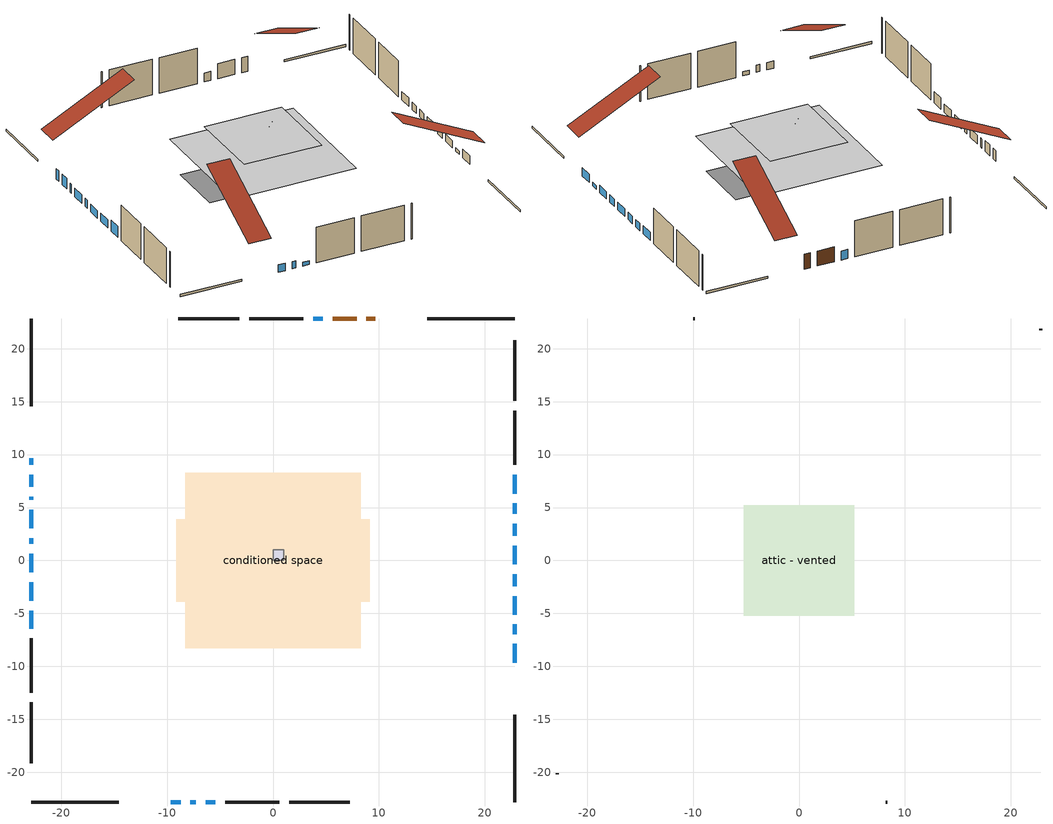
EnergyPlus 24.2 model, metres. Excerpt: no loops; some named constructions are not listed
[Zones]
central ac and furnace airloop ret air zone
 floor adiabatic (AdiabaticConst): 0,0 0,1 1,1 1,0 z0
 wall adiabatic (AdiabaticConst): 0,1 0,0 1,0 1,1 0,1 z0:1
 ceiling adiabatic (AdiabaticConst): 1,0 1,1 0,1 0,0 z1
conditioned space
 floor outside (Floor1 construction): -0.96,-0.96 -0.96,0.96 0.96,0.96 0.96,-0.96 z0
 floor adiabatic (AdiabaticFloorConstruction): -8.29,-8.29 -8.29,8.29 8.29,8.29 8.29,-8.29 z2.44
 floor foundation (Slab1 construction): -9.13,-3.9 -9.13,3.9 9.13,3.9 9.13,-3.9 z0
 wall outside (RimJoist1 construction): 22.8,22.8 14.55,22.8 / -22.8,-22.8 -14.55,-22.8 / -22.8,22.8 -22.8,14.55 / 22.8,-22.8 22.8,-14.55 z0:0.3
 wall outside (AdiabaticWallConstruction 1): 9.63,22.8 8.82,22.8 / 7.89,22.8 5.65,22.8 z0:2.03
 wall outside (AdiabaticWallConstruction): 22.8,-9.63 22.8,-7.88 / -22.8,4.79 -22.8,3.03 / 22.8,6.32 22.8,8.1 / -22.8,-2.04 -22.8,-3.82 z0:1.14; -22.8,9.63 -22.8,9.02 / -22.8,8.09 -22.8,6.95 z0:1.45; 22.8,-6.95 22.8,-6.03 z0:0.46; -22.8,6.02 -22.8,5.72 / 4.72,22.8 3.79,22.8 z0:1.22; 22.8,-5.11 22.8,-3.35 / 22.8,-2.43 22.8,-1.28 / 22.8,-0.35 22.8,1.4 / -9.63,-22.8 -8.72,-22.8 / 22.8,2.33 22.8,3.47 / 22.8,4.4 22.8,5.39 / -7.79,-22.8 -7.28,-22.8 / -22.8,0.64 -22.8,-1.11 z0:0.99; -22.8,2.11 -22.8,1.57 z0:1.12; -6.35,-22.8 -5.46,-22.8 z0:0.54; -22.8,-4.74 -22.8,-6.42 z0:1.52
 wall outside (Wall1 construction): 2.86,22.8 -2.25,22.8 / -4.53,-22.8 0.58,-22.8 / -22.8,-7.35 -22.8,-12.46 / 22.8,9.03 22.8,14.14 z0:4.88
 wall outside (Wall2 construction): -3.18,22.8 -8.93,22.8 / 1.51,-22.8 7.26,-22.8 / -22.8,-13.39 -22.8,-19.14 / 22.8,15.07 22.8,20.82 z0:4.88
 window (WindowConstruction): 22.8,-9.63 22.8,-7.88 z0:1.14
 window (WindowConstruction 8): -22.8,9.63 -22.8,9.02 z0:1.45
 window (WindowConstruction 9): -22.8,8.09 -22.8,6.95 z0:1.45
 window (WindowConstruction 10): 22.8,-6.95 22.8,-6.04 z0:0.46
 window (WindowConstruction 19): -22.8,6.02 -22.8,5.72 z0:1.22
 window (WindowConstruction 11): 22.8,-5.11 22.8,-3.35 z0:0.99
 window (WindowConstruction 12): 22.8,-2.43 22.8,-1.28 z0:0.99
 window (WindowConstruction 13): 22.8,-0.35 22.8,1.4 z0:0.99
 window (WindowConstruction 14): 4.72,22.8 3.79,22.8 z0:1.22
 window (WindowConstruction 15): -9.63,-22.8 -8.72,-22.8 z0:0.99
 window (WindowConstruction 1): 22.8,2.33 22.8,3.47 z0:0.99
 window (WindowConstruction 16): 22.8,4.4 22.8,5.39 z0:0.99
 window (WindowConstruction 17): -22.8,4.79 -22.8,3.04 z0:1.14
 window (WindowConstruction 18): -22.8,2.11 -22.8,1.57 z0:1.12
 window (WindowConstruction 2): 22.8,6.32 22.8,8.1 z0:1.14
 window (WindowConstruction 3): -7.79,-22.8 -7.28,-22.8 z0:0.99
 window (WindowConstruction 4): -6.35,-22.8 -5.46,-22.8 z0:0.53
 window (WindowConstruction 5): -22.8,0.64 -22.8,-1.11 z0:0.99
 window (WindowConstruction 6): -22.8,-2.04 -22.8,-3.81 z0:1.14
 window (WindowConstruction 7): -22.8,-4.74 -22.8,-6.42 z0:1.52
 door (Door): 9.63,22.8 8.82,22.8 z0:2.03
 door (Door 1): 7.89,22.8 5.65,22.8 z0:2.03
 ceiling adiabatic (AdiabaticFloorConstruction): 8.29,-8.29 8.29,8.29 -8.29,8.29 -8.29,-8.29 z2.44
 roof outside (Roof1 construction): -1.69,1.69 -1.69,-1.69 1.69,-1.69 1.69,1.69 z4.88
attic - vented
 floor to conditioned space (Floor2 construction Reversed): -5.2,-5.2 -5.2,5.2 5.2,5.2 5.2,-5.2 z4.88
 floor to conditioned space (Floor3 construction Reversed): -2.57,-2.57 -2.57,2.57 2.57,2.57 2.57,-2.57 z4.88
 wall outside (Wall3 construction): -9.86,22.8 -9.98,22.8 / 8.19,-22.8 8.31,-22.8 / -22.8,-20.07 -22.8,-20.19 / 22.8,21.74 22.8,21.87 z0:4.88
 roof outside (Roof2 construction): 10.56,22.8,4.88 10.56,11.86,10.35 13.62,11.86,10.35 13.62,22.8,4.88; -10.56,-22.8,4.88 -10.56,-11.86,10.35 -13.62,-11.86,10.35 -13.62,-22.8,4.88; -22.8,10.56,4.88 -11.86,10.56,10.35 -11.86,13.62,10.35 -22.8,13.62,4.88; 22.8,-10.56,4.88 11.86,-10.56,10.35 11.86,-13.62,10.35 22.8,-13.62,4.88
[Schedule:Day:Interval]
clothes dryer exhaust 0 schedule day: No, 01:00, 0.123457, 02:00, 0.0740741, 03:00, 0.0493827, 04:00, 0.0246914, 05:00, 0.0493827, 06:00, 0.0740741, 07:00, 0.197531, 08:00, 0.395062, 09:00, 0.592593, 10:00, 0.839506, 11:00, 0.962963, 12:00, 1, 13:00, 0.91358, 14:00, 0.82716, 15:00, 0.716049, 16:00, 0.753086, 17:00, 0.679012, 18:00, 0.666667, 20:00, 0.62963, 21:00, 0.641975, 22:00, 0.666667, 23:00, 0.54321, 24:00, 0.296296
clothes dryer exhaust 0 schedule default day; cooling season schedule day; cooling season schedule day 2; cooling season schedule default day; exterior lighting schedule default day; natural vent schedule default day: No, 24:00, 0
cooling season schedule day 1: No, 24:00, 1
exterior lighting schedule day 10: No, 01:00, 0.552381, 03:00, 0.510952, 05:00, 0.483333, 06:00, 0.538571, 07:00, 0.607619, 08:00, 0.56619, 09:00, 0.428095, 10:00, 0.345238, 12:00, 0.331429, 13:00, 0.345238, 14:00, 0.386667, 15:00, 0.414286, 16:00, 0.483333, 17:00, 0.607619, 18:00, 0.773333, 19:00, 0.88381, 20:00, 0.939048, 21:00, 0.966667, 22:00, 0.897619, 23:00, 0.773333, 24:00, 0.649048
exterior lighting schedule day 11: No, 01:00, 0.571429, 03:00, 0.528571, 05:00, 0.5, 06:00, 0.557143, 07:00, 0.628571, 08:00, 0.585714, 09:00, 0.442857, 10:00, 0.357143, 12:00, 0.342857, 13:00, 0.357143, 14:00, 0.4, 15:00, 0.428571, 16:00, 0.5, 17:00, 0.628571, 18:00, 0.8, 19:00, 0.914286, 20:00, 0.971429, 21:00, 1, 22:00, 0.928571, 23:00, 0.8, 24:00, 0.671429
[Schedule:Week:Daily]
clothes dryer exhaust 0 schedule Week Rule - Jan1-Dec31: clothes dryer exhaust 0 schedule day, clothes dryer exhaust 0 schedule day, clothes dryer exhaust 0 schedule day, clothes dryer exhaust 0 schedule day, clothes dryer exhaust 0 schedule day, clothes dryer exhaust 0 schedule day, clothes dryer exhaust 0 schedule day, clothes dryer exhaust 0 schedule default day, clothes dryer exhaust 0 schedule default day, clothes dryer exhaust 0 schedule default day, clothes dryer exhaust 0 schedule default day, clothes dryer exhaust 0 schedule default day
cooling season schedule Week Rule - Jan1-May26: cooling season schedule day, cooling season schedule day, cooling season schedule day, cooling season schedule day, cooling season schedule day, cooling season schedule day, cooling season schedule day, cooling season schedule default day, cooling season schedule default day, cooling season schedule default day, cooling season schedule default day, cooling season schedule default day
cooling season schedule Week Rule - May27-Jun2: cooling season schedule day, cooling season schedule day, cooling season schedule day, cooling season schedule day, cooling season schedule day, cooling season schedule day 1, cooling season schedule day 1, cooling season schedule default day, cooling season schedule default day, cooling season schedule default day, cooling season schedule default day, cooling season schedule default day
cooling season schedule Week Rule - Jun3-Aug25: cooling season schedule day 1, cooling season schedule day 1, cooling season schedule day 1, cooling season schedule day 1, cooling season schedule day 1, cooling season schedule day 1, cooling season schedule day 1, cooling season schedule default day, cooling season schedule default day, cooling season schedule default day, cooling season schedule default day, cooling season schedule default day
cooling season schedule Week Rule - Aug26-Sep1: cooling season schedule day 1, cooling season schedule day 1, cooling season schedule day 1, cooling season schedule day 1, cooling season schedule day 1, cooling season schedule day 1, cooling season schedule day 2, cooling season schedule default day, cooling season schedule default day, cooling season schedule default day, cooling season schedule default day, cooling season schedule default day
cooling season schedule Week Rule - Sep2-Dec31: cooling season schedule day 2, cooling season schedule day 2, cooling season schedule day 2, cooling season schedule day 2, cooling season schedule day 2, cooling season schedule day 2, cooling season schedule day 2, cooling season schedule default day, cooling season schedule default day, cooling season schedule default day, cooling season schedule default day, cooling season schedule default day
exterior lighting schedule Week Rule - Nov4-Nov24: exterior lighting schedule day 10, exterior lighting schedule day 10, exterior lighting schedule day 10, exterior lighting schedule day 10, exterior lighting schedule day 10, exterior lighting schedule day 10, exterior lighting schedule day 10, exterior lighting schedule default day, exterior lighting schedule default day, exterior lighting schedule default day, exterior lighting schedule default day, exterior lighting schedule default day
exterior lighting schedule Week Rule - Nov25-Dec1: exterior lighting schedule day 10, exterior lighting schedule day 10, exterior lighting schedule day 10, exterior lighting schedule day 10, exterior lighting schedule day 10, exterior lighting schedule day 10, exterior lighting schedule day 11, exterior lighting schedule default day, exterior lighting schedule default day, exterior lighting schedule default day, exterior lighting schedule default day, exterior lighting schedule default day
exterior lighting schedule Week Rule - Dec2-Dec31: exterior lighting schedule day 11, exterior lighting schedule day 11, exterior lighting schedule day 11, exterior lighting schedule day 11, exterior lighting schedule day 11, exterior lighting schedule day 11, exterior lighting schedule day 11, exterior lighting schedule default day, exterior lighting schedule default day, exterior lighting schedule default day, exterior lighting schedule default day, exterior lighting schedule default day
natural vent schedule Week Rule - Jan1-Dec31: natural vent schedule default day, natural vent schedule default day, natural vent schedule default day, natural vent schedule default day, natural vent schedule default day, natural vent schedule default day, natural vent schedule default day, natural vent schedule default day, natural vent schedule default day, natural vent schedule default day, natural vent schedule default day, natural vent schedule default day
[Schedule:Year]
clothes dryer exhaust 0 schedule: clothes dryer exhaust 0 schedule Week Rule - Jan1-Dec31, 1, 1, 12, 31
cooling season schedule: cooling season schedule Week Rule - Jan1-May26, 1, 1, 5, 26, cooling season schedule Week Rule - May27-Jun2, 5, 27, 6, 2, cooling season schedule Week Rule - Jun3-Aug25, 6, 3, 8, 25, cooling season schedule Week Rule - Aug26-Sep1, 8, 26, 9, 1, cooling season schedule Week Rule - Sep2-Dec31, 9, 2, 12, 31
natural vent schedule: natural vent schedule Week Rule - Jan1-Dec31, 1, 1, 12, 31
